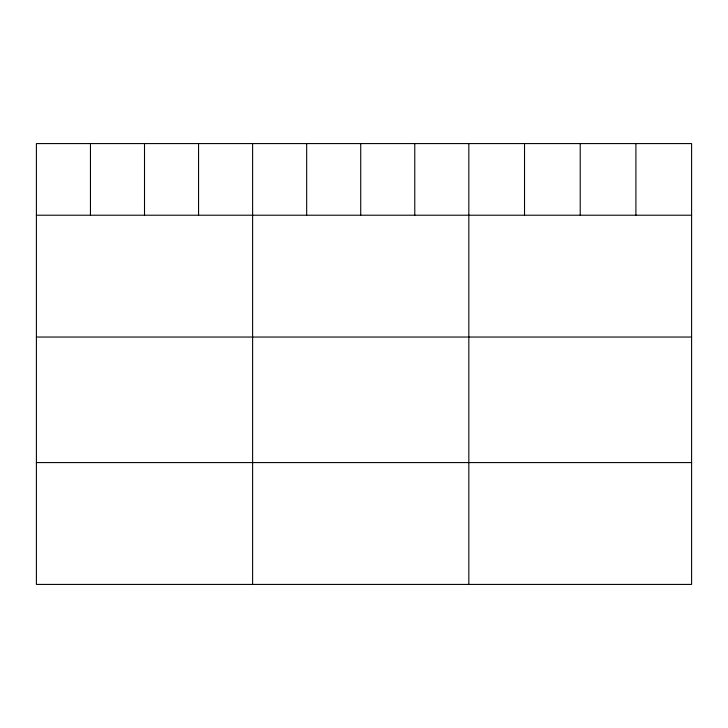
<?xml version="1.0" encoding="UTF-8"?>
<svg xmlns="http://www.w3.org/2000/svg" width="728" height="728" viewBox="0 0 728 728"><rect width="100%" height="100%" fill="white"/><g stroke="black" fill="none" stroke-linecap="round" stroke-linejoin="round"><path stroke-width="1.09" d="M691.6 215.215L691.6 584.42L36.4 584.42L36.4 143.58L691.6 143.58L691.6 215.215L36.4 215.215M36.4 337.046L691.6 337.046M36.4 462.58L691.6 462.58M635.908 143.58L635.908 215.215M580.216 143.58L580.216 215.215M524.524 143.58L524.524 215.215M468.832 143.58L468.832 584.42M414.778 143.58L414.778 215.215M360.724 143.58L360.724 215.215M306.67 143.58L306.67 215.215M252.616 143.58L252.616 584.42M198.562 143.58L198.562 215.215M144.508 143.58L144.508 215.215M90.454 143.58L90.454 215.215"/></g></svg>
